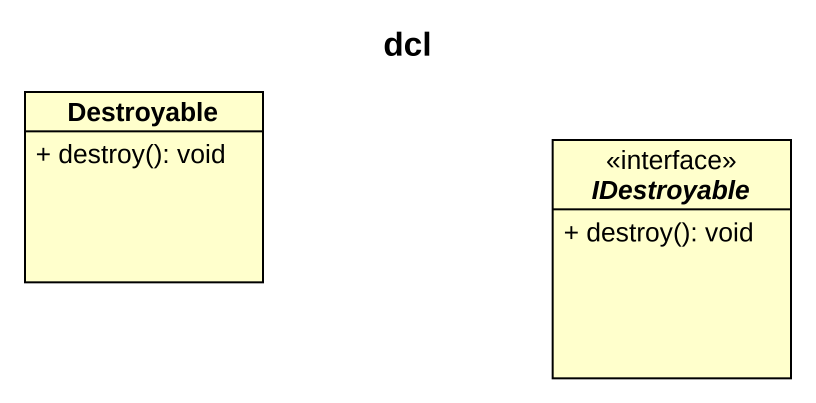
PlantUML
@startuml
title dcl
hide circle
hide empty members
skinparam classAttributeIconSize 0
class Destroyable {
  + destroy(): void
}
interface IDestroyable <<interface>> {
  + destroy(): void
}
@enduml
